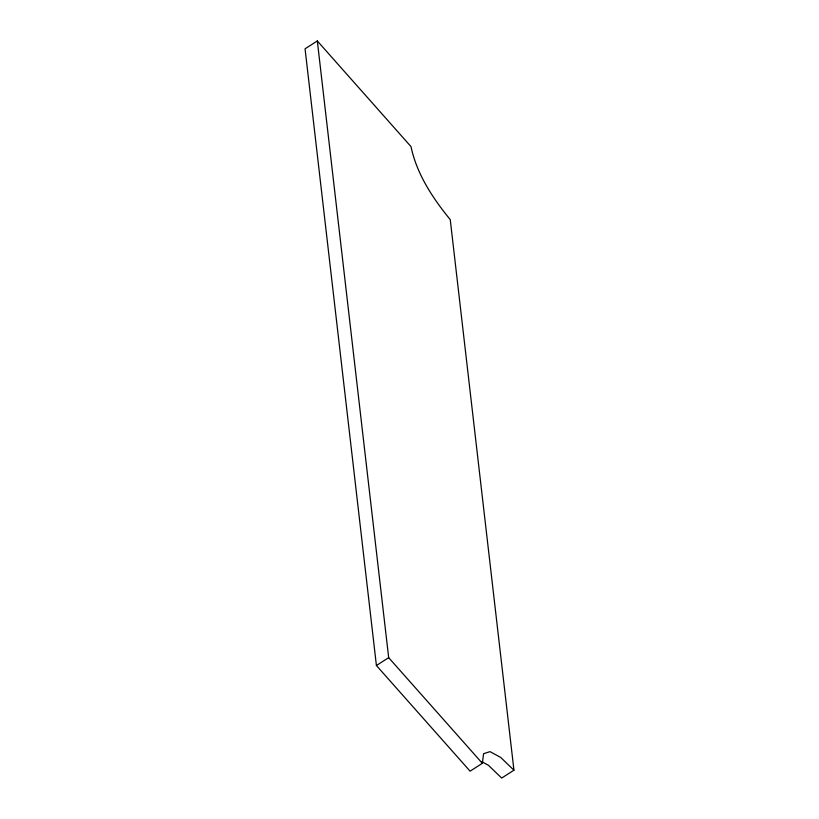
<?xml version="1.0" encoding="UTF-8"?>
<svg xmlns="http://www.w3.org/2000/svg" width="819" height="819" viewBox="0 0 819 819"><rect width="100%" height="100%" fill="white"/><g stroke="black" fill="none" stroke-linecap="round" stroke-linejoin="round"><path stroke-width="1.23" d="M513.943 770.198L450.245 219.625C432.719 198.167 416.779 174.099 410.995 146.611L317.322 40.95L305.057 48.802L376.412 665.509L470.086 771.17L482.35 763.318L483.589 753.705L490.018 751.637L500.685 757.421L513.943 770.198L501.678 778.05L488.421 765.284L482.022 761.803M376.412 665.509L388.677 657.657L317.322 40.95M388.677 657.657L482.35 763.318"/></g></svg>
